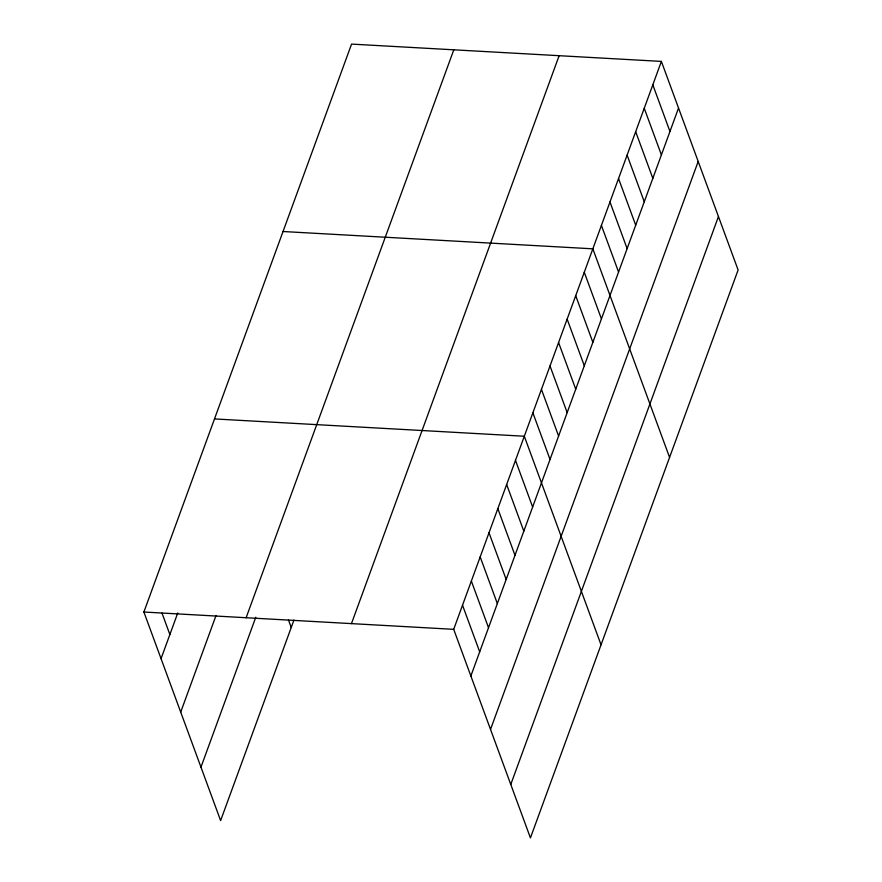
<?xml version="1.0" encoding="UTF-8"?>
<svg xmlns="http://www.w3.org/2000/svg" width="882" height="882" viewBox="0 0 882 882"><rect width="100%" height="100%" fill="white"/><g stroke="black" fill="none" stroke-linecap="round" stroke-linejoin="round"><path stroke-width="1.32" d="M293.938 620.101L220.621 820.591L143.887 612.02L351.565 44.1L661.379 61.409L738.113 269.98L530.435 837.9L453.701 629.329L661.379 61.409M161.053 658.667L177.778 612.935M180.711 712.105L216.013 615.559M246.122 617.731L453.8 49.811M200.964 767.153L255.78 617.257M351.466 623.618L559.133 55.698M470.867 675.976L678.534 108.056M490.524 729.414L698.191 161.494M510.777 784.462L718.455 216.542M283.034 231.514L592.836 248.823L669.581 457.394M214.502 418.928L524.305 436.237L601.05 644.808M143.887 612.02L453.701 629.329M652.812 84.837L669.967 131.484M644.246 108.266L661.401 154.912M635.668 131.694L652.834 178.34M627.102 155.122L644.268 201.757M618.536 178.55L635.702 225.186M609.969 201.967L627.135 248.614M601.403 225.395L618.569 272.042M584.27 272.251L601.436 318.898M575.703 295.679L592.869 342.326M567.137 319.108L584.303 365.754M558.571 342.536L575.737 389.171M550.004 365.953L567.17 412.6M541.438 389.381L558.604 436.028M532.871 412.809L550.037 459.456M515.485 460.371L532.64 507.018M506.654 484.516L523.82 531.151M497.834 508.649L514.989 555.296M489.003 532.783L506.169 579.43M480.183 556.917L497.338 603.564M471.352 581.062L488.518 627.697M462.521 605.195L479.687 651.842M288.425 619.859L291.236 627.499M161.99 613.1L169.873 634.533"/></g></svg>
